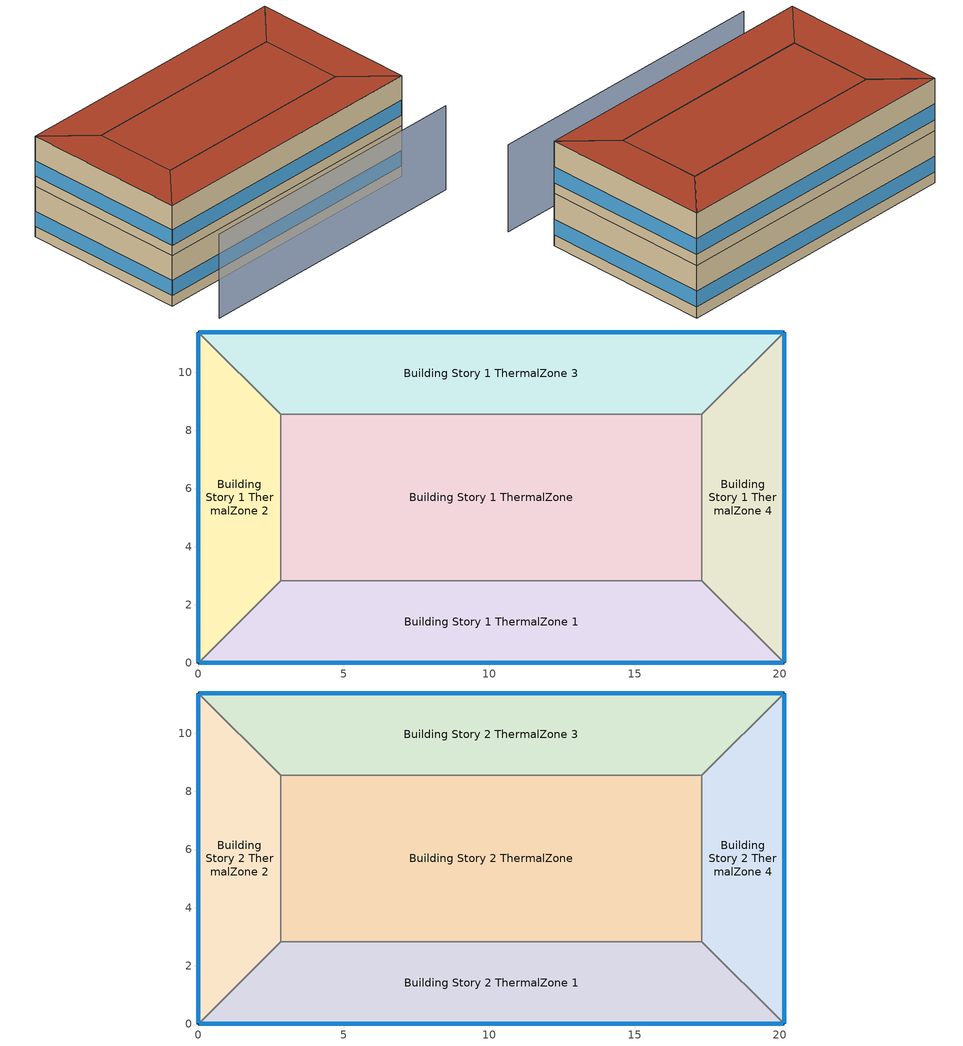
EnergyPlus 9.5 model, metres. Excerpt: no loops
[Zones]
Building Story 1 ThermalZone
 floor ground (DEER Carpeted 6in Slab Floor): 17.31,2.83 2.83,2.83 2.83,8.56 17.31,8.56 z0
 wall adiabatic (Typical Interior Wall): 2.83,2.83 17.31,2.83 17.31,8.56 2.83,8.56 2.83,2.83 z0:3.6
 ceiling adiabatic (DEER Carpeted 6in Slab Floor): 17.31,8.56 2.83,8.56 2.83,2.83 17.31,2.83 z3.6
Building Story 1 ThermalZone 1
 floor ground (DEER Carpeted 6in Slab Floor): 20.14,0 0,0 2.83,2.83 17.31,2.83 z0
 wall outside (DEER HiRiseResHtlMtl Exterior Metal Framed Wall R-7.92): 0,0 20.14,0 z0:3.6
 wall adiabatic (Typical Interior Wall): 20.14,0 17.31,2.83 2.83,2.83 0,0 z0:3.6
 window (DEER Metal Framed Window U-1.23 SHGC 0.82): 0.03,0 20.11,0 z0.76:1.84
 ceiling adiabatic (DEER Carpeted 6in Slab Floor): 17.31,2.83 2.83,2.83 0,0 20.14,0 z3.6
Building Story 1 ThermalZone 2
 floor ground (DEER Carpeted 6in Slab Floor): 0,0 0,11.38 2.83,8.56 2.83,2.83 z0
 wall outside (DEER HiRiseResHtlMtl Exterior Metal Framed Wall R-7.92): 0,11.38 0,0 z0:3.6
 wall adiabatic (Typical Interior Wall): 0,0 2.83,2.83 2.83,8.56 0,11.38 z0:3.6
 window (DEER Metal Framed Window U-1.23 SHGC 0.82): 0,11.36 0,0.03 z0.76:1.85
 ceiling adiabatic (DEER Carpeted 6in Slab Floor): 2.83,2.83 2.83,8.56 0,11.38 0,0 z3.6
Building Story 1 ThermalZone 3
 floor ground (DEER Carpeted 6in Slab Floor): 0,11.38 20.14,11.38 17.31,8.56 2.83,8.56 z0
 wall outside (DEER HiRiseResHtlMtl Exterior Metal Framed Wall R-7.92): 20.14,11.38 0,11.38 z0:3.6
 wall adiabatic (Typical Interior Wall): 0,11.38 2.83,8.56 17.31,8.56 20.14,11.38 z0:3.6
 window (DEER Metal Framed Window U-1.23 SHGC 0.82): 20.11,11.38 0.03,11.38 z0.76:1.84
 ceiling adiabatic (DEER Carpeted 6in Slab Floor): 2.83,8.56 17.31,8.56 20.14,11.38 0,11.38 z3.6
Building Story 1 ThermalZone 4
 floor ground (DEER Carpeted 6in Slab Floor): 20.14,11.38 20.14,0 17.31,2.83 17.31,8.56 z0
 wall outside (DEER HiRiseResHtlMtl Exterior Metal Framed Wall R-7.92): 20.14,0 20.14,11.38 z0:3.6
 wall adiabatic (Typical Interior Wall): 20.14,11.38 17.31,8.56 17.31,2.83 20.14,0 z0:3.6
 window (DEER Metal Framed Window U-1.23 SHGC 0.82): 20.14,0.03 20.14,11.36 z0.76:1.85
 ceiling adiabatic (DEER Carpeted 6in Slab Floor): 17.31,8.56 17.31,2.83 20.14,0 20.14,11.38 z3.6
Building Story 2 ThermalZone
 floor adiabatic (DEER Carpeted 6in Slab Floor): 17.31,2.83 2.83,2.83 2.83,8.56 17.31,8.56 z3.6
 wall adiabatic (Typical Interior Wall): 2.83,2.83 17.31,2.83 17.31,8.56 2.83,8.56 2.83,2.83 z3.6:7.2
 roof outside (DEER HiRiseResHtlMtl Exterior Mass Roof R-15.17): 17.31,8.56 2.83,8.56 2.83,2.83 17.31,2.83 z7.2
Building Story 2 ThermalZone 1
 floor adiabatic (DEER Carpeted 6in Slab Floor): 20.14,0 0,0 2.83,2.83 17.31,2.83 z3.6
 wall outside (DEER HiRiseResHtlMtl Exterior Metal Framed Wall R-7.92): 0,0 20.14,0 z3.6:7.2
 wall adiabatic (Typical Interior Wall): 20.14,0 17.31,2.83 2.83,2.83 0,0 z3.6:7.2
 window (DEER Metal Framed Window U-1.23 SHGC 0.82): 0.03,0 20.11,0 z4.36:5.44
 roof outside (DEER HiRiseResHtlMtl Exterior Mass Roof R-15.17): 17.31,2.83 2.83,2.83 0,0 20.14,0 z7.2
Building Story 2 ThermalZone 2
 floor adiabatic (DEER Carpeted 6in Slab Floor): 0,0 0,11.38 2.83,8.56 2.83,2.83 z3.6
 wall outside (DEER HiRiseResHtlMtl Exterior Metal Framed Wall R-7.92): 0,11.38 0,0 z3.6:7.2
 wall adiabatic (Typical Interior Wall): 0,0 2.83,2.83 2.83,8.56 0,11.38 z3.6:7.2
 window (DEER Metal Framed Window U-1.23 SHGC 0.82): 0,11.36 0,0.03 z4.36:5.45
 roof outside (DEER HiRiseResHtlMtl Exterior Mass Roof R-15.17): 2.83,2.83 2.83,8.56 0,11.38 0,0 z7.2
Building Story 2 ThermalZone 3
 floor adiabatic (DEER Carpeted 6in Slab Floor): 0,11.38 20.14,11.38 17.31,8.56 2.83,8.56 z3.6
 wall outside (DEER HiRiseResHtlMtl Exterior Metal Framed Wall R-7.92): 20.14,11.38 0,11.38 z3.6:7.2
 wall adiabatic (Typical Interior Wall): 0,11.38 2.83,8.56 17.31,8.56 20.14,11.38 z3.6:7.2
 window (DEER Metal Framed Window U-1.23 SHGC 0.82): 20.11,11.38 0.03,11.38 z4.36:5.44
 roof outside (DEER HiRiseResHtlMtl Exterior Mass Roof R-15.17): 2.83,8.56 17.31,8.56 20.14,11.38 0,11.38 z7.2
Building Story 2 ThermalZone 4
 floor adiabatic (DEER Carpeted 6in Slab Floor): 20.14,11.38 20.14,0 17.31,2.83 17.31,8.56 z3.6
 wall outside (DEER HiRiseResHtlMtl Exterior Metal Framed Wall R-7.92): 20.14,0 20.14,11.38 z3.6:7.2
 wall adiabatic (Typical Interior Wall): 20.14,11.38 17.31,8.56 17.31,2.83 20.14,0 z3.6:7.2
 window (DEER Metal Framed Window U-1.23 SHGC 0.82): 20.14,0.03 20.14,11.36 z4.36:5.45
 roof outside (DEER HiRiseResHtlMtl Exterior Mass Roof R-15.17): 17.31,8.56 17.31,2.83 20.14,0 20.14,11.38 z7.2
shading: 20.89,-2.97 0.99,-2.97 z0:6
[Building]
Koledo Ln 17402: Terrain=City
[Site:Location]
Long Beach Daugherty Fld_CA_USA: Latitude {deg}=33.7095; Longitude {deg}=-117.993; Time Zone {hr}=-8; Elevation {m}=8
[Site:GroundTemperature:FCfactorMethod]
18.1, 13.6, 12.6, 12.5, 13.9, 13.8, 13.9, 16.8, 19.4, 21, 20, 20.6
[Site:WaterMainsTemperature]
Calculation Method=Correlation; Annual Average Outdoor Air Temperature {C}=17.475; Maximum Difference In Monthly Average Outdoor Air Temperatures {deltaC}=8.8
[SizingPeriod:DesignDay] Day of Month=21; Dry-Bulb Temperature Range Modifier Type=DefaultMultipliers; Humidity Condition Type=Wetbulb; Barometric Pressure {Pa}=101229; Rain Indicator=No; Snow Indicator=No; Daylight Saving Time Indicator=No
Name | Month | Day Type | Maximum Dry-Bulb Temperature {C} | Daily Dry-Bulb Temperature Range {deltaC} | Wetbulb or DewPoint at Maximum Dry-Bulb {C} | Wind Speed {m/s} | Wind Direction {deg} | Solar Model Indicator | ASHRAE Clear Sky Optical Depth for Beam Irradiance (taub) | ASHRAE Clear Sky Optical Depth for Diffuse Irradiance (taud) | Sky Clearness
Long Beach Daugherty Fld Ann Clg .4% Condns DB=>MWB 1 | 8 | SummerDesignDay | 32.9 | 9.5 | 20 | 4.1 | 280 | ASHRAETau | 0.45 | 2.074
Long Beach Daugherty Fld Ann Clg .4% Condns WB=>MDB 1 | 8 | SummerDesignDay | 28.8 | 9.5 | 22.5 | 4.1 | 280 | ASHRAETau | 0.45 | 2.074
Long Beach Daugherty Fld Ann Htg 99.6% Condns DB 1 | 12 | WinterDesignDay | 5.1 | 0 | 5.1 | 1.2 | 300 | ASHRAEClearSky |  |  | 0
[Material] Thermal Absorptance=0.9; Solar Absorptance=0.7
Name | Roughness | Thickness {m} | Conductivity {W/m-K} | Density {kg/m3} | Specific Heat {J/kg-K} | Visible Absorptance
25mm Stucco | Smooth | 0.0254 | 0.72 | 1856 | 840 | 0.7
5/8 in. Gypsum Board | MediumSmooth | 0.0159 | 0.16 | 800 | 1090 | 0.7
6 in. Normalweight Concrete Floor | MediumRough | 0.1524 | 2.31 | 2322 | 832 | 0.7
G01 13mm gypsum board | Smooth | 0.0127 | 0.160031 | 800.001 | 1090.73 | 0.5
Metal Roof Surface | Smooth | 0.0008 | 45.28 | 7824 | 500 | 0.7
Roof Membrane | VeryRough | 0.0095 | 0.16 | 1121.29 | 1460 | 0.7
Std Wood 6inch 1; Std Wood 6inch 2 | MediumSmooth | 0.15 | 0.12 | 540 | 1210 | 0.7
[Material:NoMass] Roughness=Smooth; Thermal Absorptance=0.9; Solar Absorptance=0.7
Name | Thermal Resistance {m2-K/W} | Visible Absorptance
Typical Carpet Pad | 0.21648 | 0.8
Typical Insulation | 0.0282222 | 0.7
Typical Insulation R-14.67 | 2.58305 | 0.7
Typical Insulation R-6.43 | 1.13152 | 0.7
[WindowMaterial:SimpleGlazingSystem]
Simple Glazing U-1.23 SHGC 0.82: U-Factor {W/m2-K}=7; Solar Heat Gain Coefficient=0.82; Visible Transmittance=0.25
[Construction]
DEER Carpeted 6in Slab Floor: Typical Insulation, 6 in. Normalweight Concrete Floor, Typical Carpet Pad
DEER HiRiseResHtlMtl Exterior Mass Roof R-15.17: Roof Membrane, Typical Insulation R-14.67, Metal Roof Surface
DEER HiRiseResHtlMtl Exterior Metal Framed Wall R-7.92: 25mm Stucco, 5/8 in. Gypsum Board, Typical Insulation R-6.43, 5/8 in. Gypsum Board
DEER Metal Framed Window U-1.23 SHGC 0.82: Simple Glazing U-1.23 SHGC 0.82
InteriorFurnishings 1: Std Wood 6inch 1
InteriorFurnishings 2: Std Wood 6inch 2
Typical Interior Wall: G01 13mm gypsum board, G01 13mm gypsum board
[Zone] Multiplier=1; Part of Total Floor Area=Yes
Building Story 1 ThermalZone; Building Story 1 ThermalZone 1; Building Story 1 ThermalZone 2; Building Story 1 ThermalZone 3; Building Story 1 ThermalZone 4; Building Story 2 ThermalZone; Building Story 2 ThermalZone 1; Building Story 2 ThermalZone 2; Building Story 2 ThermalZone 3; Building Story 2 ThermalZone 4
[InternalMass]
Name | Construction | Zone or ZoneList | Surface Area {m2}
Building Story 1 Space Mass | InteriorFurnishings 2 | Building Story 1 ThermalZone | 165.892
Building Story 1 Space 1 Mass | InteriorFurnishings 2 | Building Story 1 ThermalZone 1 | 97.9261
Building Story 1 Space 2 Mass | InteriorFurnishings 2 | Building Story 1 ThermalZone 2 | 48.3984
Building Story 1 Space 3 Mass | InteriorFurnishings 2 | Building Story 1 ThermalZone 3 | 97.926
Building Story 1 Space 4 Mass | InteriorFurnishings 2 | Building Story 1 ThermalZone 4 | 48.3984
Building Story 2 Space Mass | InteriorFurnishings 2 | Building Story 2 ThermalZone | 165.892
Building Story 2 Space 1 Mass | InteriorFurnishings 2 | Building Story 2 ThermalZone 1 | 97.9261
Building Story 2 Space 2 Mass | InteriorFurnishings 2 | Building Story 2 ThermalZone 2 | 48.3984
Building Story 2 Space 3 Mass | InteriorFurnishings 2 | Building Story 2 ThermalZone 3 | 97.926
Building Story 2 Space 4 Mass | InteriorFurnishings 2 | Building Story 2 ThermalZone 4 | 48.3984
Building Story 1 Space MFm ResLiving A  - Story Ground Mass; Building Story 1 Space MFm ResLiving C  - Story Ground Mass | InteriorFurnishings 1 | Building Story 1 ThermalZone | 20.4557
Building Story 1 Space 3 MFm ResLiving A  - Story Ground Mass; Building Story 1 Space 3 MFm ResLiving C  - Story Ground Mass | InteriorFurnishings 1 | Building Story 1 ThermalZone 3 | 12.075
Building Story 1 Space 2 MFm ResLiving A  - Story Ground Mass; Building Story 1 Space 2 MFm ResLiving C  - Story Ground Mass | InteriorFurnishings 1 | Building Story 1 ThermalZone 2 | 5.96788
Building Story 1 Space 4 MFm ResLiving A  - Story Ground Mass; Building Story 1 Space 4 MFm ResLiving C  - Story Ground Mass | InteriorFurnishings 1 | Building Story 1 ThermalZone 4 | 5.96788
Building Story 1 Space 1 MFm ResLiving A  - Story Ground Mass; Building Story 1 Space 1 MFm ResLiving C  - Story Ground Mass | InteriorFurnishings 1 | Building Story 1 ThermalZone 1 | 12.075
Building Story 1 Space MFm ResLiving A end_a - Story Ground Mass; Building Story 1 Space MFm ResLiving A end_b - Story Ground Mass; Building Story 1 Space MFm ResLiving C end_a - Story Ground Mass; Building Story 1 Space MFm ResLiving C end_b - Story Ground Mass | InteriorFurnishings 1 | Building Story 1 ThermalZone | 15.0872
Building Story 1 Space 3 MFm ResLiving A end_a - Story Ground Mass; Building Story 1 Space 3 MFm ResLiving A end_b - Story Ground Mass; Building Story 1 Space 3 MFm ResLiving C end_a - Story Ground Mass; Building Story 1 Space 3 MFm ResLiving C end_b - Story Ground Mass | InteriorFurnishings 1 | Building Story 1 ThermalZone 3 | 8.90597
Building Story 1 Space 2 MFm ResLiving A end_a - Story Ground Mass; Building Story 1 Space 2 MFm ResLiving A end_b - Story Ground Mass; Building Story 1 Space 2 MFm ResLiving C end_a - Story Ground Mass; Building Story 1 Space 2 MFm ResLiving C end_b - Story Ground Mass | InteriorFurnishings 1 | Building Story 1 ThermalZone 2 | 4.40163
Building Story 1 Space 4 MFm ResLiving A end_a - Story Ground Mass; Building Story 1 Space 4 MFm ResLiving A end_b - Story Ground Mass; Building Story 1 Space 4 MFm ResLiving C end_a - Story Ground Mass; Building Story 1 Space 4 MFm ResLiving C end_b - Story Ground Mass | InteriorFurnishings 1 | Building Story 1 ThermalZone 4 | 4.40163
Building Story 1 Space 1 MFm ResLiving A end_a - Story Ground Mass; Building Story 1 Space 1 MFm ResLiving A end_b - Story Ground Mass; Building Story 1 Space 1 MFm ResLiving C end_a - Story Ground Mass; Building Story 1 Space 1 MFm ResLiving C end_b - Story Ground Mass | InteriorFurnishings 1 | Building Story 1 ThermalZone 1 | 8.90597
Building Story 1 Space MFm ResLiving B  - Story Ground Mass | InteriorFurnishings 1 | Building Story 1 ThermalZone | 16.4156
Building Story 1 Space 3 MFm ResLiving B  - Story Ground Mass | InteriorFurnishings 1 | Building Story 1 ThermalZone 3 | 9.69011
Building Story 1 Space 2 MFm ResLiving B  - Story Ground Mass | InteriorFurnishings 1 | Building Story 1 ThermalZone 2 | 4.78918
Building Story 1 Space 4 MFm ResLiving B  - Story Ground Mass | InteriorFurnishings 1 | Building Story 1 ThermalZone 4 | 4.78918
Building Story 1 Space 1 MFm ResLiving B  - Story Ground Mass | InteriorFurnishings 1 | Building Story 1 ThermalZone 1 | 9.69011
Building Story 1 Space MFm ResLiving B end_a - Story Ground Mass; Building Story 1 Space MFm ResLiving B end_b - Story Ground Mass | InteriorFurnishings 1 | Building Story 1 ThermalZone | 12.1074
Building Story 1 Space 3 MFm ResLiving B end_a - Story Ground Mass; Building Story 1 Space 3 MFm ResLiving B end_b - Story Ground Mass | InteriorFurnishings 1 | Building Story 1 ThermalZone 3 | 7.14698
Building Story 1 Space 2 MFm ResLiving B end_a - Story Ground Mass; Building Story 1 Space 2 MFm ResLiving B end_b - Story Ground Mass | InteriorFurnishings 1 | Building Story 1 ThermalZone 2 | 3.53228
Building Story 1 Space 4 MFm ResLiving B end_a - Story Ground Mass; Building Story 1 Space 4 MFm ResLiving B end_b - Story Ground Mass | InteriorFurnishings 1 | Building Story 1 ThermalZone 4 | 3.53228
Building Story 1 Space 1 MFm ResLiving B end_a - Story Ground Mass; Building Story 1 Space 1 MFm ResLiving B end_b - Story Ground Mass | InteriorFurnishings 1 | Building Story 1 ThermalZone 1 | 7.14698
Building Story 2 Space 1 MFm ResLiving A  - Story Top Mass; Building Story 2 Space 1 MFm ResLiving C  - Story Top Mass | InteriorFurnishings 1 | Building Story 2 ThermalZone 1 | 17.1305
Building Story 2 Space 2 MFm ResLiving A  - Story Top Mass; Building Story 2 Space 2 MFm ResLiving C  - Story Top Mass | InteriorFurnishings 1 | Building Story 2 ThermalZone 2 | 8.4665
Building Story 2 Space 3 MFm ResLiving A  - Story Top Mass; Building Story 2 Space 3 MFm ResLiving C  - Story Top Mass | InteriorFurnishings 1 | Building Story 2 ThermalZone 3 | 17.1305
Building Story 2 Space MFm ResLiving A  - Story Top Mass; Building Story 2 Space MFm ResLiving C  - Story Top Mass | InteriorFurnishings 1 | Building Story 2 ThermalZone | 29.0201
Building Story 2 Space 4 MFm ResLiving A  - Story Top Mass; Building Story 2 Space 4 MFm ResLiving C  - Story Top Mass | InteriorFurnishings 1 | Building Story 2 ThermalZone 4 | 8.4665
Building Story 2 Space 1 MFm ResLiving A end_a - Story Top Mass; Building Story 2 Space 1 MFm ResLiving A end_b - Story Top Mass; Building Story 2 Space 1 MFm ResLiving C end_a - Story Top Mass; Building Story 2 Space 1 MFm ResLiving C end_b - Story Top Mass | InteriorFurnishings 1 | Building Story 2 ThermalZone 1 | 8.90597
Building Story 2 Space 2 MFm ResLiving A end_a - Story Top Mass; Building Story 2 Space 2 MFm ResLiving A end_b - Story Top Mass; Building Story 2 Space 2 MFm ResLiving C end_a - Story Top Mass; Building Story 2 Space 2 MFm ResLiving C end_b - Story Top Mass | InteriorFurnishings 1 | Building Story 2 ThermalZone 2 | 4.40163
Building Story 2 Space 3 MFm ResLiving A end_a - Story Top Mass; Building Story 2 Space 3 MFm ResLiving A end_b - Story Top Mass; Building Story 2 Space 3 MFm ResLiving C end_a - Story Top Mass; Building Story 2 Space 3 MFm ResLiving C end_b - Story Top Mass | InteriorFurnishings 1 | Building Story 2 ThermalZone 3 | 8.90597
Building Story 2 Space MFm ResLiving A end_a - Story Top Mass; Building Story 2 Space MFm ResLiving A end_b - Story Top Mass; Building Story 2 Space MFm ResLiving C end_a - Story Top Mass; Building Story 2 Space MFm ResLiving C end_b - Story Top Mass | InteriorFurnishings 1 | Building Story 2 ThermalZone | 15.0872
Building Story 2 Space 4 MFm ResLiving A end_a - Story Top Mass; Building Story 2 Space 4 MFm ResLiving A end_b - Story Top Mass; Building Story 2 Space 4 MFm ResLiving C end_a - Story Top Mass; Building Story 2 Space 4 MFm ResLiving C end_b - Story Top Mass | InteriorFurnishings 1 | Building Story 2 ThermalZone 4 | 4.40163
Building Story 2 Space 1 MFm ResLiving B  - Story Top Mass | InteriorFurnishings 1 | Building Story 2 ThermalZone 1 | 13.7471
Building Story 2 Space 2 MFm ResLiving B  - Story Top Mass | InteriorFurnishings 1 | Building Story 2 ThermalZone 2 | 6.79431
Building Story 2 Space 3 MFm ResLiving B  - Story Top Mass | InteriorFurnishings 1 | Building Story 2 ThermalZone 3 | 13.7471
Building Story 2 Space MFm ResLiving B  - Story Top Mass | InteriorFurnishings 1 | Building Story 2 ThermalZone | 23.2884
Building Story 2 Space 4 MFm ResLiving B  - Story Top Mass | InteriorFurnishings 1 | Building Story 2 ThermalZone 4 | 6.79431
Building Story 2 Space 1 MFm ResLiving B end_a - Story Top Mass; Building Story 2 Space 1 MFm ResLiving B end_b - Story Top Mass | InteriorFurnishings 1 | Building Story 2 ThermalZone 1 | 7.14698
Building Story 2 Space 2 MFm ResLiving B end_a - Story Top Mass; Building Story 2 Space 2 MFm ResLiving B end_b - Story Top Mass | InteriorFurnishings 1 | Building Story 2 ThermalZone 2 | 3.53228
Building Story 2 Space 3 MFm ResLiving B end_a - Story Top Mass; Building Story 2 Space 3 MFm ResLiving B end_b - Story Top Mass | InteriorFurnishings 1 | Building Story 2 ThermalZone 3 | 7.14698
Building Story 2 Space MFm ResLiving B end_a - Story Top Mass; Building Story 2 Space MFm ResLiving B end_b - Story Top Mass | InteriorFurnishings 1 | Building Story 2 ThermalZone | 12.1074
Building Story 2 Space 4 MFm ResLiving B end_a - Story Top Mass; Building Story 2 Space 4 MFm ResLiving B end_b - Story Top Mass | InteriorFurnishings 1 | Building Story 2 ThermalZone 4 | 3.53228
[ZoneControl:Thermostat] Temperature Difference Between Cutout And Setpoint {deltaC}=0
Name | Zone or ZoneList | Control Type Schedule | Control 1
Building Story 1 ThermalZone 1 Thermostat | Building Story 1 ThermalZone 1 | Building Story 1 ThermalZone 1 Thermostat Schedule | Story Ground Blended Space Type Thermostat 1
Building Story 1 ThermalZone 2 Thermostat | Building Story 1 ThermalZone 2 | Building Story 1 ThermalZone 2 Thermostat Schedule | Story Ground Blended Space Type Thermostat 2
Building Story 1 ThermalZone 3 Thermostat | Building Story 1 ThermalZone 3 | Building Story 1 ThermalZone 3 Thermostat Schedule | Story Ground Blended Space Type Thermostat 3
Building Story 1 ThermalZone 4 Thermostat | Building Story 1 ThermalZone 4 | Building Story 1 ThermalZone 4 Thermostat Schedule | Story Ground Blended Space Type Thermostat 4
Building Story 2 ThermalZone Thermostat | Building Story 2 ThermalZone | Building Story 2 ThermalZone Thermostat Schedule | Story Top Blended Space Type Thermostat
Building Story 2 ThermalZone 1 Thermostat | Building Story 2 ThermalZone 1 | Building Story 2 ThermalZone 1 Thermostat Schedule | Story Top Blended Space Type Thermostat 1
Building Story 2 ThermalZone 2 Thermostat | Building Story 2 ThermalZone 2 | Building Story 2 ThermalZone 2 Thermostat Schedule | Story Top Blended Space Type Thermostat 2
Building Story 2 ThermalZone 3 Thermostat | Building Story 2 ThermalZone 3 | Building Story 2 ThermalZone 3 Thermostat Schedule | Story Top Blended Space Type Thermostat 3
Building Story 2 ThermalZone 4 Thermostat | Building Story 2 ThermalZone 4 | Building Story 2 ThermalZone 4 Thermostat Schedule | Story Top Blended Space Type Thermostat 4
[ThermostatSetpoint:DualSetpoint] Heating Setpoint Temperature Schedule=D_MFm_All_HTemp_Yr 1 adjusted by 1.3 F; Cooling Setpoint Temperature Schedule=D_MFm_All_CTemp_Yr 1 adjusted by 0 F
Story Ground Blended Space Type Thermostat 1; Story Ground Blended Space Type Thermostat 2; Story Ground Blended Space Type Thermostat 3; Story Ground Blended Space Type Thermostat 4; Story Top Blended Space Type Thermostat; Story Top Blended Space Type Thermostat 1; Story Top Blended Space Type Thermostat 2; Story Top Blended Space Type Thermostat 3; Story Top Blended Space Type Thermostat 4
[ZoneHVAC:UnitHeater] Availability Schedule=Always On Discrete; Maximum Supply Air Flow Rate {m3/s}=Autosize; Supply Air Fan Operation During No Heating=No; Maximum Hot Water or Steam Flow Rate {m3/s}=Autosize; Minimum Hot Water or Steam Flow Rate {m3/s}=0; Heating Convergence Tolerance=0.001
Name | Supply Air Fan | Heating Coil
Building Story 1 ThermalZone 1 Unit Heater | Building Story 1 ThermalZone 1 UnitHeater Fan | Building Story 1 ThermalZone 1 UnitHeater Gas Htg Coil
Building Story 1 ThermalZone 2 Unit Heater | Building Story 1 ThermalZone 2 UnitHeater Fan | Building Story 1 ThermalZone 2 UnitHeater Gas Htg Coil
Building Story 1 ThermalZone 3 Unit Heater | Building Story 1 ThermalZone 3 UnitHeater Fan | Building Story 1 ThermalZone 3 UnitHeater Gas Htg Coil
Building Story 1 ThermalZone 4 Unit Heater | Building Story 1 ThermalZone 4 UnitHeater Fan | Building Story 1 ThermalZone 4 UnitHeater Gas Htg Coil
Building Story 2 ThermalZone Unit Heater | Building Story 2 ThermalZone UnitHeater Fan | Building Story 2 ThermalZone UnitHeater Gas Htg Coil
Building Story 2 ThermalZone 1 Unit Heater | Building Story 2 ThermalZone 1 UnitHeater Fan | Building Story 2 ThermalZone 1 UnitHeater Gas Htg Coil
Building Story 2 ThermalZone 2 Unit Heater | Building Story 2 ThermalZone 2 UnitHeater Fan | Building Story 2 ThermalZone 2 UnitHeater Gas Htg Coil
Building Story 2 ThermalZone 3 Unit Heater | Building Story 2 ThermalZone 3 UnitHeater Fan | Building Story 2 ThermalZone 3 UnitHeater Gas Htg Coil
Building Story 2 ThermalZone 4 Unit Heater | Building Story 2 ThermalZone 4 UnitHeater Fan | Building Story 2 ThermalZone 4 UnitHeater Gas Htg Coil
[Fan:ConstantVolume] Availability Schedule=Always On Discrete; Fan Total Efficiency=0.5135; Pressure Rise {Pa}=49.8178; Maximum Flow Rate {m3/s}=AutoSize; Motor Efficiency=0.79; Motor In Airstream Fraction=1
Building Story 1 ThermalZone 1 UnitHeater Fan; Building Story 1 ThermalZone 2 UnitHeater Fan; Building Story 1 ThermalZone 3 UnitHeater Fan; Building Story 1 ThermalZone 4 UnitHeater Fan; Building Story 2 ThermalZone UnitHeater Fan; Building Story 2 ThermalZone 1 UnitHeater Fan; Building Story 2 ThermalZone 2 UnitHeater Fan; Building Story 2 ThermalZone 3 UnitHeater Fan; Building Story 2 ThermalZone 4 UnitHeater Fan
[Coil:Heating:Fuel] Availability Schedule=Always On Discrete; Fuel Type=NaturalGas; Burner Efficiency=0.8; Nominal Capacity {W}=AutoSize; Parasitic Electric Load {W}=0; Parasitic Fuel Load {W}=0
Building Story 1 ThermalZone 1 UnitHeater Gas Htg Coil; Building Story 1 ThermalZone 2 UnitHeater Gas Htg Coil; Building Story 1 ThermalZone 3 UnitHeater Gas Htg Coil; Building Story 1 ThermalZone 4 UnitHeater Gas Htg Coil; Building Story 2 ThermalZone UnitHeater Gas Htg Coil; Building Story 2 ThermalZone 1 UnitHeater Gas Htg Coil; Building Story 2 ThermalZone 2 UnitHeater Gas Htg Coil; Building Story 2 ThermalZone 3 UnitHeater Gas Htg Coil; Building Story 2 ThermalZone 4 UnitHeater Gas Htg Coil
[Zone equipment]
Building Story 1 ThermalZone 1: Building Story 1 ThermalZone 1 Unit Heater
Building Story 1 ThermalZone 2: Building Story 1 ThermalZone 2 Unit Heater
Building Story 1 ThermalZone 3: Building Story 1 ThermalZone 3 Unit Heater
Building Story 1 ThermalZone 4: Building Story 1 ThermalZone 4 Unit Heater
Building Story 2 ThermalZone: Building Story 2 ThermalZone Unit Heater
Building Story 2 ThermalZone 1: Building Story 2 ThermalZone 1 Unit Heater
Building Story 2 ThermalZone 2: Building Story 2 ThermalZone 2 Unit Heater
Building Story 2 ThermalZone 3: Building Story 2 ThermalZone 3 Unit Heater
Building Story 2 ThermalZone 4: Building Story 2 ThermalZone 4 Unit Heater
[Sizing:Zone] Zone Cooling Design Supply Air Temperature Input Method=SupplyAirTemperature; Zone Cooling Design Supply Air Temperature {C}=14; Zone Cooling Design Supply Air Temperature Difference {deltaC}=11.11; Zone Heating Design Supply Air Temperature Input Method=SupplyAirTemperature; Zone Heating Design Supply Air Temperature {C}=50; Zone Heating Design Supply Air Temperature Difference {deltaC}=11.11; Zone Cooling Design Supply Air Humidity Ratio {kgWater/kgDryAir}=0.0085; Zone Heating Design Supply Air Humidity Ratio {kgWater/kgDryAir}=0.008; Cooling Design Air Flow Method=DesignDay; Cooling Design Air Flow Rate {m3/s}=0; Cooling Minimum Air Flow per Zone Floor Area {m3/s-m2}=0.000762; Cooling Minimum Air Flow {m3/s}=0; Cooling Minimum Air Flow Fraction=0; Heating Design Air Flow Method=DesignDay; Heating Design Air Flow Rate {m3/s}=0; Heating Maximum Air Flow per Zone Floor Area {m3/s-m2}=0.002032; Heating Maximum Air Flow {m3/s}=0.141576; Heating Maximum Air Flow Fraction=0.3; Account for Dedicated Outdoor Air System=No
Name | Design Specification Outdoor Air Object
Building Story 1 ThermalZone 1; Building Story 1 ThermalZone 2; Building Story 1 ThermalZone 3; Building Story 1 ThermalZone 4 | Blended OA
Building Story 2 ThermalZone; Building Story 2 ThermalZone 1; Building Story 2 ThermalZone 2; Building Story 2 ThermalZone 3; Building Story 2 ThermalZone 4 | Blended OA 1
[DesignSpecification:OutdoorAir] Outdoor Air Method=Sum; Outdoor Air Flow per Zone {m3/s}=0; Outdoor Air Flow Air Changes per Hour {1/hr}=0
Name | Outdoor Air Flow per Person {m3/s-person} | Outdoor Air Flow per Zone Floor Area {m3/s-m2}
Blended OA | 0.0118735 | 3.67492e-05
Blended OA 1 | 0.0169901 | 0
[Exterior:Lights] Schedule=Always On Discrete; Control Option=AstronomicalClock
Name | Design Level {W}
Building Facades | 49.7053
Main Entries | 23.6481
Other Doors | 2.75463
Parking Areas and Drives | 17.1407
[Schedule:Compact]
Building Story 1 ThermalZone 1 Thermostat Schedule; Building Story 1 ThermalZone 2 Thermostat Schedule; Building Story 1 ThermalZone 3 Thermostat Schedule; Building Story 1 ThermalZone 4 Thermostat Schedule; Building Story 2 ThermalZone Thermostat Schedule; Building Story 2 ThermalZone 1 Thermostat Schedule; Building Story 2 ThermalZone 2 Thermostat Schedule; Building Story 2 ThermalZone 3 Thermostat Schedule; Building Story 2 ThermalZone 4 Thermostat Schedule: Through: 12/31, For: AllDays, Until: 24:00, 4
[Schedule:Day:Interval]
D_MFm_All_HTemp_Yr Default 1; D_MFm_All_HTemp_Yr Default|Wkdy|Hol Day 1: No, 24:00, 20.7222
D_MFm_All_HTemp_Yr Summer Design Day 1; D_MFm_All_HTemp_Yr Winter Design Day 1: No, 24:00, 20
D_MFm_All_CTemp_Yr Default 1; D_MFm_All_CTemp_Yr Default|Wkdy|Hol Day 1; D_MFm_All_CTemp_Yr Summer Design Day 1; D_MFm_All_CTemp_Yr Winter Design Day 1: No, 24:00, 25.5556
[Schedule:Week:Daily]
D_MFm_All_HTemp_Yr 1 adjusted by 1.3 F Week Rule - Jan1-Dec31: D_MFm_All_HTemp_Yr Default 1, D_MFm_All_HTemp_Yr Default|Wkdy|Hol Day 1, D_MFm_All_HTemp_Yr Default|Wkdy|Hol Day 1, D_MFm_All_HTemp_Yr Default|Wkdy|Hol Day 1, D_MFm_All_HTemp_Yr Default|Wkdy|Hol Day 1, D_MFm_All_HTemp_Yr Default|Wkdy|Hol Day 1, D_MFm_All_HTemp_Yr Default 1, D_MFm_All_HTemp_Yr Default 1, D_MFm_All_HTemp_Yr Summer Design Day 1, D_MFm_All_HTemp_Yr Winter Design Day 1, D_MFm_All_HTemp_Yr Default 1, D_MFm_All_HTemp_Yr Default 1
D_MFm_All_CTemp_Yr 1 adjusted by 0 F Week Rule - Jan1-Dec31: D_MFm_All_CTemp_Yr Default 1, D_MFm_All_CTemp_Yr Default|Wkdy|Hol Day 1, D_MFm_All_CTemp_Yr Default|Wkdy|Hol Day 1, D_MFm_All_CTemp_Yr Default|Wkdy|Hol Day 1, D_MFm_All_CTemp_Yr Default|Wkdy|Hol Day 1, D_MFm_All_CTemp_Yr Default|Wkdy|Hol Day 1, D_MFm_All_CTemp_Yr Default 1, D_MFm_All_CTemp_Yr Default 1, D_MFm_All_CTemp_Yr Summer Design Day 1, D_MFm_All_CTemp_Yr Winter Design Day 1, D_MFm_All_CTemp_Yr Default 1, D_MFm_All_CTemp_Yr Default 1
[Schedule:Year]
D_MFm_All_HTemp_Yr 1 adjusted by 1.3 F: D_MFm_All_HTemp_Yr 1 adjusted by 1.3 F Week Rule - Jan1-Dec31, 1, 1, 12, 31
D_MFm_All_CTemp_Yr 1 adjusted by 0 F: D_MFm_All_CTemp_Yr 1 adjusted by 0 F Week Rule - Jan1-Dec31, 1, 1, 12, 31
[Schedule:Constant]
Always On Discrete: OnOff, 1
